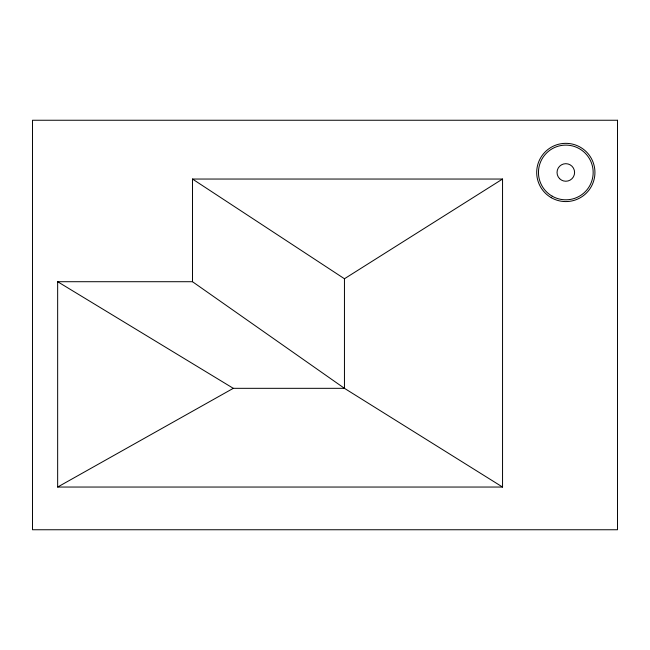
<?xml version="1.0" encoding="UTF-8"?>
<svg xmlns="http://www.w3.org/2000/svg" width="650" height="650" viewBox="0 0 650 650"><rect width="100%" height="100%" fill="white"/><g stroke="black" fill="none" stroke-linecap="round" stroke-linejoin="round"><path stroke-width="0.97" d="M57.655 487.045L233.301 388.326L344.451 388.326L344.451 278.752L502.548 179.043L502.548 487.045L57.655 487.045L57.655 281.71L192.489 281.71L344.451 388.326L502.548 487.045M192.489 281.71L192.489 179.043L502.548 179.043M57.655 281.71L233.301 388.326M192.489 179.043L344.451 278.752M617.5 120.25L32.5 120.25L32.5 529.75L617.5 529.75L617.5 120.25M559.609 178.669A8.775 8.775 0 0 0 574.291 174.736A8.775 8.775 0 0 0 563.542 163.987A8.775 8.775 0 0 0 559.609 178.669M551.257 197.681A29.12 29.12 0 0 0 594.937 172.461A29.12 29.12 0 0 0 551.257 147.241A29.12 29.12 0 0 0 551.257 197.681M552.142 196.154A27.349 27.349 0 0 0 593.166 172.461A27.349 27.349 0 0 0 552.142 148.777A27.349 27.349 0 0 0 552.142 196.154"/></g></svg>
